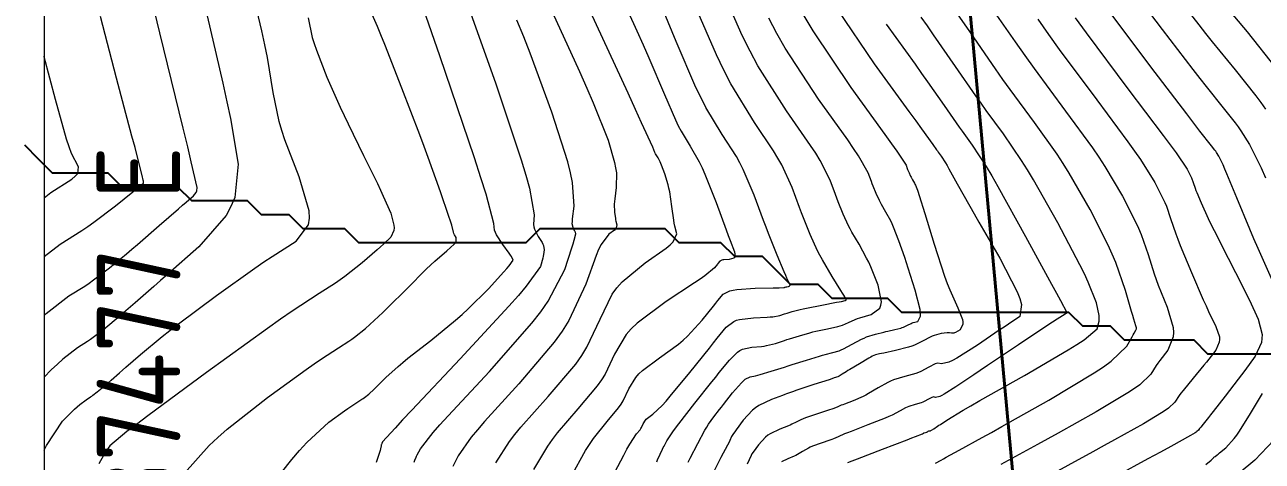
# Model space of a CAD drawing. Header units: millimetres. Extents: x 837475 to 838477, y 1189012 to 1191015.
# Drawn here: x 837475.1 to 837564, y 1190038.4 to 1190069.8 of the extents above; entities that cross this region are included whole.
import ezdxf

# ---------------------------------------------------------------- set-up
doc = ezdxf.new("R2010")
doc.units = ezdxf.units.MM
doc.header["$LTSCALE"] = 0.3
for name, color, linetype, lineweight in [('COORD', 253, 'Continuous', 20), ('CORREDORVIA', 94, 'Continuous', 40), ('DRENAJE', 5, 'Continuous', 25)]:
    doc.layers.add(name, color=color, linetype=linetype, lineweight=lineweight)
for name, color, linetype, lineweight, true_color in [('COTAS 10', 7, 'Continuous', 9, 0x6e3e2d), ('COTAS INT', 7, 'Continuous', 5, 0x9fa19f), ('Escorrentias', 7, 'Continuous', 25, 0x00a8ad)]:
    doc.layers.add(name, color=color, linetype=linetype, lineweight=lineweight, true_color=true_color)
doc.styles.get("Standard").update_dxf_attribs({"font": 'isocp2.shx', "bigfont": '@extfont2.shx'})

msp = doc.modelspace()

# ---------------------------------------------------------------- linework, layer by layer
at = {"layer": 'COORD'}
msp.add_lwpolyline([(837476.514, 1189013.872), (838476.514, 1189013.872), (838476.514, 1191013.872), (837476.514, 1191013.872)], close=True, dxfattribs=at)
at = {"layer": 'CORREDORVIA'}
msp.add_lwpolyline([(837918.48, 1189883.493), (837925.042, 1189453.383), (837902.497, 1189217.712), (837593.191, 1189234.399), (837666.017, 1189670.117), (837623.316, 1189818.024), (837548.503, 1190011.455), (837506.88, 1190461.595), (837936.282, 1190278.252), (837938.054, 1190355.403), (837933.054, 1190517.446), (837913.685, 1190646.739), (837916.913, 1190801.892), (837910.676, 1191000.965), (838213.029, 1190992.912), (838237.174, 1190821.339), (838237.001, 1190602.875), (838240.031, 1190437.198), (838238.102, 1190145.726), (838184.199, 1189898.277), (837758.842, 1190109.914), (837918.48, 1189883.493)], dxfattribs=at)
at = {"layer": 'COTAS 10'}
for points in [[(837520.512, 1190038.4), (837520.567, 1190038.544), (837520.751, 1190038.968), (837520.929, 1190039.325), (837520.98, 1190039.426), (837521.032, 1190039.529), (837521.226, 1190039.905), (837521.656, 1190040.552), (837521.857, 1190040.825), (837522.094, 1190041.138), (837523.245, 1190042.606), (837524.466, 1190044.137), (837524.747, 1190044.49), (837525.003, 1190044.811), (837525.722, 1190045.715), (837526.308, 1190046.283), (837526.481, 1190046.393), (837526.658, 1190046.482), (837527.335, 1190046.633), (837528.026, 1190046.685), (837528.211, 1190046.712), (837528.394, 1190046.745), (837529.034, 1190046.91), (837529.677, 1190047.117), (837529.862, 1190047.176), (837530.049, 1190047.236), (837530.752, 1190047.459), (837531.499, 1190047.673), (837531.714, 1190047.728), (837531.934, 1190047.78), (837532.76, 1190047.952), (837533.512, 1190048.12), (837533.686, 1190048.169), (837533.844, 1190048.22), (837534.29, 1190048.417), (837534.748, 1190048.628), (837534.914, 1190048.688), (837535.098, 1190048.749), (837535.902, 1190048.977), (837536.536, 1190049.443), (837536.612, 1190049.654), (837536.645, 1190049.901), (837536.405, 1190051.088), (837535.877, 1190052.402), (837535.729, 1190052.728), (837535.579, 1190053.037), (837535.033, 1190054.019), (837534.523, 1190054.885), (837534.397, 1190055.121), (837534.277, 1190055.355), (837533.895, 1190056.19), (837533.545, 1190057.065), (837533.445, 1190057.325), (837533.342, 1190057.593), (837532.959, 1190058.622), (837532.239, 1190060.041), (837531.924, 1190060.555), (837531.559, 1190061.12), (837529.825, 1190063.596), (837527.773, 1190066.843), (837527.209, 1190067.895), (837526.646, 1190069.012), (837524.625, 1190073.596)], [(837512.469, 1190071.885), (837514.958, 1190066.426), (837515.486, 1190065.23), (837515.944, 1190064.173), (837517.017, 1190061.495), (837517.482, 1190059.889), (837517.557, 1190059.506), (837517.609, 1190059.151), (837517.604, 1190058.093), (837517.489, 1190057.283), (837517.472, 1190057.085), (837517.462, 1190056.898), (837517.478, 1190056.317), (837517.539, 1190055.869), (837517.556, 1190055.767), (837517.573, 1190055.673), (837517.638, 1190055.414), (837517.593, 1190055.191), (837517.54, 1190055.121), (837517.471, 1190055.046), (837517.076, 1190054.746), (837516.513, 1190053.999), (837516.337, 1190053.643), (837516.152, 1190053.222), (837515.413, 1190051.163), (837514.193, 1190048.555), (837513.705, 1190047.788), (837513.152, 1190047.002), (837510.611, 1190043.998), (837508.137, 1190041.303), (837507.625, 1190040.711), (837507.189, 1190040.186), (837506.24, 1190038.845), (837505.854, 1190038.073)], [(837564.936, 1190050.91), (837563.705, 1190053.711), (837563.397, 1190054.424), (837563.104, 1190055.109), (837562.163, 1190057.357), (837561.45, 1190059.074), (837561.301, 1190059.425), (837561.173, 1190059.721), (837560.881, 1190060.341), (837560.704, 1190060.618), (837560.647, 1190060.699), (837560.587, 1190060.781), (837560.341, 1190061.09), (837559.513, 1190062.151), (837559.085, 1190062.708), (837558.572, 1190063.379), (837556.001, 1190066.749), (837553.065, 1190070.67)], [(837495.47, 1190070.282), (837495.769, 1190068.876), (837495.904, 1190068.426), (837496.063, 1190067.95), (837496.826, 1190066.014), (837497.784, 1190063.872), (837498.066, 1190063.267), (837498.354, 1190062.656), (837499.456, 1190060.406), (837500.452, 1190058.378), (837500.675, 1190057.907), (837500.874, 1190057.476), (837501.401, 1190056.245), (837501.631, 1190055.39), (837501.644, 1190055.194), (837501.635, 1190055.017), (837501.416, 1190054.528), (837500.878, 1190054.02), (837500.667, 1190053.832), (837500.43, 1190053.623), (837499.35, 1190052.694), (837498.113, 1190051.709), (837497.777, 1190051.463), (837497.444, 1190051.23), (837496.263, 1190050.489), (837494.316, 1190049.216), (837493.499, 1190048.648), (837492.562, 1190047.987), (837488.176, 1190044.821), (837483.965, 1190041.716), (837483.139, 1190041.093), (837482.46, 1190040.573), (837481.235, 1190039.552), (837480.953, 1190039.139), (837480.869, 1190039.004), (837480.783, 1190038.858), (837480.448, 1190038.256)], [(837534.229, 1190038.349), (837534.549, 1190038.477), (837534.923, 1190038.625), (837536.729, 1190039.318), (837538.482, 1190039.986), (837538.823, 1190040.117), (837539.102, 1190040.226), (837539.586, 1190040.427), (837539.665, 1190040.472), (837539.689, 1190040.483), (837539.713, 1190040.492), (837539.807, 1190040.521), (837539.897, 1190040.547), (837539.919, 1190040.555), (837539.94, 1190040.564), (837540.005, 1190040.599), (837540.057, 1190040.626), (837540.068, 1190040.63), (837540.079, 1190040.632), (837540.111, 1190040.625), (837540.172, 1190040.638), (837540.201, 1190040.653), (837540.236, 1190040.672), (837540.408, 1190040.781), (837540.677, 1190040.962), (837540.773, 1190041.026), (837540.878, 1190041.097), (837541.338, 1190041.403), (837542.51, 1190042.106), (837543.065, 1190042.426), (837543.72, 1190042.801), (837546.916, 1190044.611), (837550.059, 1190046.442), (837550.679, 1190046.83), (837551.192, 1190047.166), (837552.141, 1190047.952), (837552.283, 1190048.511), (837552.286, 1190048.704), (837552.273, 1190048.915), (837552.097, 1190049.814), (837551.501, 1190051.308), (837551.224, 1190051.893), (837550.898, 1190052.552), (837549.318, 1190055.551), (837547.563, 1190058.653), (837547.128, 1190059.377), (837546.714, 1190060.042), (837545.404, 1190061.957), (837544.166, 1190063.631), (837543.798, 1190064.144), (837543.418, 1190064.68), (837541.957, 1190066.792), (837540.39, 1190069.062), (837539.944, 1190069.696), (837539.492, 1190070.333)], [(837476.514, 1190057.362), (837477.008, 1190057.73), (837478.501, 1190058.703), (837478.751, 1190058.917), (837478.929, 1190059.107), (837478.984, 1190059.593), (837478.484, 1190060.533), (837478.312, 1190061.009), (837478.126, 1190061.579), (837477.337, 1190064.417), (837476.529, 1190067.475), (837476.514, 1190067.53)], [(837559.947, 1190038.22), (837560.328, 1190038.537), (837560.46, 1190038.674), (837560.491, 1190038.704), (837560.519, 1190038.729), (837560.601, 1190038.789), (837560.76, 1190038.907), (837560.837, 1190038.968), (837560.927, 1190039.043), (837561.373, 1190039.417), (837561.973, 1190040.072), (837562.16, 1190040.323), (837562.357, 1190040.605), (837563.146, 1190041.876), (837564.013, 1190043.315)]]:
    msp.add_lwpolyline(points, dxfattribs=at)
at = {"layer": 'COTAS INT'}
for points in [[(837476.514, 1190048.918), (837476.658, 1190049.048), (837478.287, 1190050.31), (837479.436, 1190051.025), (837479.752, 1190051.24), (837480.068, 1190051.462), (837481.2, 1190052.327), (837482.434, 1190053.347), (837482.813, 1190053.667), (837483.209, 1190054.004), (837484.777, 1190055.359), (837486.172, 1190056.578), (837486.46, 1190056.829), (837486.705, 1190057.043), (837487.233, 1190057.506), (837487.427, 1190057.73), (837487.462, 1190057.793), (837487.488, 1190057.858), (837487.513, 1190058.095), (837487.084, 1190059.945), (837486.824, 1190061.026), (837486.502, 1190062.353), (837484.83, 1190069.202), (837483.139, 1190076.146)], [(837491.971, 1190035.653), (837494.296, 1190038.581), (837494.854, 1190039.224), (837495.376, 1190039.794), (837496.951, 1190041.243), (837498.082, 1190042.06), (837498.323, 1190042.23), (837498.534, 1190042.377), (837499.036, 1190042.705), (837499.341, 1190042.896), (837499.427, 1190042.956), (837499.513, 1190043.019), (837499.832, 1190043.274), (837500.217, 1190043.621), (837500.345, 1190043.744), (837500.482, 1190043.877), (837501.056, 1190044.452), (837501.936, 1190045.257), (837502.267, 1190045.535), (837502.635, 1190045.837), (837504.278, 1190047.126), (837506.065, 1190048.574), (837506.524, 1190048.976), (837506.967, 1190049.378), (837508.436, 1190050.833), (837509.537, 1190052.033), (837509.747, 1190052.274), (837509.917, 1190052.475), (837510.188, 1190052.873), (837510.079, 1190053.134), (837510.008, 1190053.249), (837509.919, 1190053.382), (837509.454, 1190054.016), (837509.002, 1190054.706), (837508.922, 1190054.874), (837508.862, 1190055.031), (837508.808, 1190055.517), (837508.258, 1190057.619), (837507.885, 1190058.795), (837507.416, 1190060.229), (837504.923, 1190067.556), (837502.383, 1190074.872)], [(837476.514, 1190039.247), (837476.684, 1190039.576), (837477.844, 1190041.315), (837478.707, 1190042.179), (837478.899, 1190042.36), (837479.071, 1190042.515), (837479.524, 1190042.866), (837479.843, 1190043.065), (837479.931, 1190043.124), (837480.019, 1190043.186), (837480.334, 1190043.427), (837480.677, 1190043.71), (837480.782, 1190043.799), (837480.892, 1190043.893), (837481.328, 1190044.269), (837481.934, 1190044.801), (837482.151, 1190044.992), (837482.39, 1190045.202), (837483.433, 1190046.121), (837484.99, 1190047.402), (837485.553, 1190047.841), (837486.173, 1190048.316), (837488.892, 1190050.336), (837491.652, 1190052.308), (837492.299, 1190052.752), (837492.894, 1190053.153), (837494.621, 1190054.235), (837495.502, 1190055.429), (837495.565, 1190055.9), (837495.548, 1190056.433), (837494.835, 1190058.866), (837493.804, 1190061.518), (837493.587, 1190062.189), (837493.4, 1190062.832), (837492.974, 1190064.928), (837492.55, 1190067.436), (837492.365, 1190068.341), (837492.151, 1190069.336), (837491.131, 1190073.687)], [(837517.088, 1190073.717), (837519.085, 1190069.353), (837519.538, 1190068.341), (837519.947, 1190067.415), (837521.064, 1190064.781), (837521.853, 1190062.946), (837522.056, 1190062.525), (837522.253, 1190062.141), (837522.906, 1190061.064), (837523.563, 1190059.937), (837523.762, 1190059.521), (837523.968, 1190059.06), (837524.772, 1190057.02), (837525.492, 1190055.058), (837525.644, 1190054.647), (837525.776, 1190054.293), (837526.085, 1190053.49), (837526.136, 1190053.143), (837526.105, 1190053.075), (837526.055, 1190053.021), (837525.714, 1190052.928), (837525.326, 1190052.905), (837525.246, 1190052.894), (837525.18, 1190052.881), (837525.041, 1190052.819), (837524.905, 1190052.649), (837524.86, 1190052.592), (837524.649, 1190052.328), (837523.967, 1190051.768), (837523.624, 1190051.525), (837523.215, 1190051.244), (837521.183, 1190049.911), (837519.114, 1190048.371), (837518.681, 1190047.959), (837518.31, 1190047.554), (837517.475, 1190046.146), (837516.803, 1190044.71), (837516.534, 1190044.288), (837516.23, 1190043.855), (837514.831, 1190042.201), (837513.35, 1190040.484), (837512.994, 1190040.011), (837512.661, 1190039.539), (837511.654, 1190037.844)], [(837540.525, 1190038.319), (837540.925, 1190038.532), (837541.097, 1190038.625), (837541.294, 1190038.731), (837542.223, 1190039.236), (837543.881, 1190040.152), (837544.537, 1190040.519), (837545.279, 1190040.934), (837548.67, 1190042.839), (837551.932, 1190044.786), (837552.593, 1190045.228), (837553.148, 1190045.627), (837554.276, 1190046.716), (837554.644, 1190047.385), (837554.72, 1190047.52), (837554.784, 1190047.632), (837554.922, 1190047.853), (837554.961, 1190047.947), (837554.962, 1190047.979), (837554.96, 1190048.013), (837554.916, 1190048.158), (837554.762, 1190048.647), (837554.689, 1190048.898), (837554.602, 1190049.198), (837554.182, 1190050.701), (837553.484, 1190052.706), (837553.223, 1190053.323), (837552.933, 1190053.967), (837551.64, 1190056.518), (837550.123, 1190059.135), (837549.691, 1190059.821), (837549.255, 1190060.49), (837547.638, 1190062.766), (837545.887, 1190065.132), (837545.367, 1190065.857), (837544.831, 1190066.613), (837542.766, 1190069.599), (837540.819, 1190072.441)], [(837554.467, 1190072.557), (837556.81, 1190069.429), (837559.002, 1190066.571), (837559.501, 1190065.93), (837559.953, 1190065.353), (837561.194, 1190063.813), (837562.053, 1190062.733), (837562.264, 1190062.446), (837562.463, 1190062.165), (837563.085, 1190061.194), (837563.903, 1190059.514), (837564.227, 1190058.786)], [(837514.361, 1190037.343), (837515.398, 1190039.216), (837515.679, 1190039.661), (837515.957, 1190040.075), (837516.941, 1190041.303), (837517.769, 1190042.281), (837517.949, 1190042.538), (837518.108, 1190042.788), (837518.505, 1190043.637), (837519, 1190044.471), (837519.22, 1190044.711), (837519.476, 1190044.954), (837520.7, 1190045.865), (837522.059, 1190046.851), (837522.4, 1190047.141), (837522.725, 1190047.438), (837523.772, 1190048.575), (837524.577, 1190049.584), (837524.75, 1190049.801), (837524.901, 1190049.991), (837525.268, 1190050.451), (837525.759, 1190050.687), (837525.989, 1190050.734), (837526.26, 1190050.775), (837527.578, 1190050.86), (837528.859, 1190050.891), (837529.107, 1190050.897), (837529.307, 1190050.904), (837529.645, 1190050.919), (837529.68, 1190050.931), (837529.7, 1190050.937), (837529.738, 1190050.949), (837529.797, 1190050.964), (837529.82, 1190050.969), (837529.847, 1190050.975), (837529.966, 1190050.998), (837530.062, 1190051.045), (837530.073, 1190051.065), (837530.078, 1190051.088), (837530.039, 1190051.199), (837529.854, 1190051.591), (837529.767, 1190051.792), (837529.664, 1190052.033), (837529.163, 1190053.237), (837528.542, 1190054.79), (837528.363, 1190055.251), (837528.181, 1190055.726), (837527.501, 1190057.554), (837526.725, 1190059.387), (837526.482, 1190059.865), (837526.228, 1190060.331), (837525.212, 1190061.908), (837524.04, 1190063.839), (837523.688, 1190064.529), (837523.324, 1190065.285), (837521.908, 1190068.575), (837520.469, 1190072.083)], [(837517.068, 1190036.842), (837518.134, 1190038.893), (837518.363, 1190039.311), (837518.564, 1190039.665), (837519.051, 1190040.404), (837519.307, 1190040.708), (837519.363, 1190040.788), (837519.413, 1190040.865), (837519.536, 1190041.129), (837519.69, 1190041.388), (837519.758, 1190041.462), (837519.837, 1190041.537), (837520.217, 1190041.82), (837520.904, 1190042.458), (837521.176, 1190042.756), (837521.484, 1190043.109), (837522.895, 1190044.823), (837524.295, 1190046.576), (837524.595, 1190046.953), (837524.858, 1190047.283), (837525.495, 1190048.083), (837526.033, 1190048.485), (837526.235, 1190048.564), (837526.459, 1190048.629), (837527.457, 1190048.746), (837528.443, 1190048.788), (837528.659, 1190048.805), (837528.851, 1190048.824), (837529.34, 1190048.915), (837529.678, 1190049.024), (837529.776, 1190049.055), (837529.875, 1190049.086), (837530.245, 1190049.204), (837530.803, 1190049.348), (837531.02, 1190049.396), (837531.264, 1190049.447), (837532.372, 1190049.663), (837533.408, 1190049.856), (837533.607, 1190049.894), (837533.768, 1190049.924), (837534.03, 1190049.978), (837534.048, 1190049.986), (837534.054, 1190049.988), (837534.061, 1190049.99), (837534.092, 1190049.999), (837534.117, 1190050.017), (837534.12, 1190050.025), (837534.121, 1190050.035), (837534.112, 1190050.08), (837533.946, 1190050.362), (837533.848, 1190050.52), (837533.728, 1190050.713), (837533.108, 1190051.701), (837532.401, 1190052.902), (837532.225, 1190053.23), (837532.058, 1190053.555), (837531.529, 1190054.714), (837531.044, 1190055.928), (837530.904, 1190056.288), (837530.762, 1190056.659), (837530.23, 1190058.088), (837529.482, 1190059.714), (837529.203, 1190060.21), (837528.894, 1190060.726), (837527.518, 1190062.752), (837525.828, 1190065.538), (837525.32, 1190066.532), (837524.794, 1190067.623), (837522.752, 1190072.369)], [(837543.575, 1190072.406), (837546.243, 1190068.547), (837546.936, 1190067.57), (837547.609, 1190066.632), (837549.871, 1190063.575), (837551.795, 1190060.938), (837552.255, 1190060.265), (837552.682, 1190059.617), (837553.962, 1190057.486), (837554.896, 1190055.643), (837555.106, 1190055.178), (837555.294, 1190054.732), (837555.798, 1190053.284), (837556.229, 1190051.901), (837556.371, 1190051.497), (837556.523, 1190051.082), (837557.157, 1190049.508), (837557.591, 1190048.039), (837557.618, 1190047.692), (837557.604, 1190047.371), (837557.217, 1190046.425), (837556.632, 1190045.689), (837556.494, 1190045.499), (837556.366, 1190045.316), (837555.99, 1190044.705), (837555.199, 1190043.942), (837554.81, 1190043.662), (837554.348, 1190043.353), (837552.062, 1190041.989), (837549.331, 1190040.461), (837548.587, 1190040.048), (837547.849, 1190039.64), (837545.228, 1190038.203)], [(837557.618, 1190072.108), (837559.432, 1190069.764), (837559.916, 1190069.152), (837560.393, 1190068.556), (837562.047, 1190066.537), (837563.519, 1190064.684), (837563.881, 1190064.193), (837564.222, 1190063.711)], [(837560.832, 1190071.758), (837562.9, 1190069.261), (837564.986, 1190066.636)], [(837487.98, 1190071.444), (837489.359, 1190065.578), (837489.647, 1190064.249), (837489.895, 1190063.048), (837490.453, 1190059.775), (837490.199, 1190057.381), (837489.934, 1190056.733), (837489.585, 1190056.093), (837487.624, 1190053.835), (837485.396, 1190051.871), (837484.879, 1190051.416), (837484.405, 1190050.999), (837483.052, 1190049.814), (837482.051, 1190048.949), (837481.798, 1190048.733), (837481.555, 1190048.528), (837480.767, 1190047.877), (837480.043, 1190047.324), (837479.842, 1190047.182), (837479.64, 1190047.045), (837478.905, 1190046.588), (837477.864, 1190045.782), (837477.469, 1190045.424), (837477.027, 1190045.008), (837476.514, 1190044.494)], [(837486.603, 1190037.602), (837488.378, 1190039.577), (837488.997, 1190040.159), (837489.67, 1190040.755), (837492.563, 1190043.032), (837495.322, 1190045.023), (837495.911, 1190045.439), (837496.425, 1190045.796), (837497.65, 1190046.597), (837498.392, 1190047.063), (837498.602, 1190047.21), (837498.813, 1190047.364), (837499.591, 1190047.984), (837500.528, 1190048.832), (837500.841, 1190049.13), (837501.176, 1190049.455), (837502.575, 1190050.859), (837503.956, 1190052.235), (837504.279, 1190052.543), (837504.577, 1190052.82), (837505.438, 1190053.557), (837505.964, 1190054.026), (837506.049, 1190054.134), (837506.11, 1190054.233), (837506.112, 1190054.511), (837505.981, 1190054.701), (837505.957, 1190054.745), (837505.939, 1190054.784), (837505.918, 1190054.893), (837505.782, 1190055.387), (837505.691, 1190055.67), (837505.577, 1190056.015), (837504.971, 1190057.788), (837504.088, 1190060.26), (837503.798, 1190061.045), (837503.489, 1190061.874), (837502.21, 1190065.235), (837500.978, 1190068.369), (837500.698, 1190069.055), (837500.445, 1190069.663), (837499.756, 1190071.202)], [(837506.903, 1190071.305), (837508.954, 1190065.535), (837510.765, 1190060.08), (837511.099, 1190058.974), (837511.36, 1190058.043), (837511.698, 1190056.141), (837511.66, 1190055.44), (837511.684, 1190055.266), (837511.723, 1190055.1), (837511.986, 1190054.575), (837512.274, 1190054.145), (837512.329, 1190054.039), (837512.372, 1190053.94), (837512.435, 1190053.631), (837512.386, 1190053.283), (837512.359, 1190053.16), (837512.325, 1190053.025), (837512.152, 1190052.438), (837511.139, 1190051.015), (837510.576, 1190050.353), (837509.89, 1190049.575), (837506.391, 1190045.795), (837502.923, 1190042.122), (837502.256, 1190041.411), (837501.716, 1190040.832), (837500.826, 1190039.847), (837500.764, 1190039.723), (837500.755, 1190039.703), (837500.733, 1190039.655), (837500.725, 1190039.62), (837500.723, 1190039.609), (837500.723, 1190039.598), (837500.725, 1190039.55), (837500.673, 1190039.336), (837500.638, 1190039.219), (837500.595, 1190039.078), (837500.366, 1190038.359)], [(837508.947, 1190038.344), (837509.925, 1190039.862), (837510.31, 1190040.361), (837510.743, 1190040.894), (837512.721, 1190043.1), (837514.691, 1190045.428), (837515.12, 1190046.038), (837515.498, 1190046.633), (837516.444, 1190048.655), (837517.315, 1190050.442), (837517.646, 1190050.889), (837518.016, 1190051.315), (837519.677, 1190052.679), (837521.19, 1190053.748), (837521.467, 1190053.987), (837521.682, 1190054.202), (837521.946, 1190054.773), (837521.809, 1190055.324), (837521.771, 1190055.526), (837521.733, 1190055.75), (837521.597, 1190056.738), (837521.438, 1190057.785), (837521.385, 1190058.046), (837521.328, 1190058.295), (837521.093, 1190059.089), (837520.859, 1190059.697), (837520.803, 1190059.827), (837520.752, 1190059.942), (837520.6, 1190060.22), (837520.465, 1190060.442), (837520.424, 1190060.521), (837520.382, 1190060.608), (837520.22, 1190060.986), (837519.425, 1190062.747), (837518.985, 1190063.705), (837518.45, 1190064.868), (837515.721, 1190070.767)], [(837533.453, 1190070.894), (837536.129, 1190066.968), (837538.619, 1190063.56), (837539.117, 1190062.876), (837539.532, 1190062.305), (837540.34, 1190061.179), (837540.593, 1190060.812), (837540.659, 1190060.719), (837540.723, 1190060.63), (837540.938, 1190060.34), (837541.238, 1190059.875), (837541.355, 1190059.675), (837541.487, 1190059.446), (837542.089, 1190058.362), (837542.983, 1190056.763), (837543.299, 1190056.208), (837543.646, 1190055.605), (837545.147, 1190053.023), (837546.399, 1190050.617), (837546.588, 1190050.125), (837546.709, 1190049.709), (837546.579, 1190048.834), (837545.765, 1190048.288), (837545.454, 1190048.08), (837545.107, 1190047.846), (837543.546, 1190046.792), (837542.054, 1190045.843), (837541.75, 1190045.675), (837541.494, 1190045.549), (837540.965, 1190045.433), (837540.69, 1190045.491), (837540.595, 1190045.474), (837540.491, 1190045.442), (837540.047, 1190045.204), (837539.479, 1190044.898), (837539.297, 1190044.823), (837539.105, 1190044.751), (837538.323, 1190044.526), (837537.51, 1190044.28), (837537.298, 1190044.195), (837537.092, 1190044.103), (837536.399, 1190043.711), (837535.727, 1190043.303), (837535.535, 1190043.201), (837535.341, 1190043.104), (837534.618, 1190042.793), (837534, 1190042.556), (837533.872, 1190042.505), (837533.762, 1190042.462), (837533.522, 1190042.358), (837533.226, 1190042.244), (837533.081, 1190042.193), (837532.909, 1190042.134), (837532.061, 1190041.852), (837531.2, 1190041.556), (837531.019, 1190041.489), (837530.864, 1190041.427), (837530.513, 1190041.257), (837530.219, 1190041.101), (837530.1, 1190041.049), (837529.964, 1190040.993), (837529.336, 1190040.758), (837528.654, 1190040.427), (837528.485, 1190040.311), (837528.323, 1190040.184), (837527.809, 1190039.636), (837527.425, 1190039.096), (837527.346, 1190038.973), (837527.279, 1190038.863), (837527.136, 1190038.561), (837527.003, 1190038.228)], [(837476.514, 1190053.138), (837477.669, 1190054.032), (837479.232, 1190055.005), (837479.663, 1190055.298), (837480.092, 1190055.6), (837481.633, 1190056.777), (837482.874, 1190057.782), (837483.114, 1190057.977), (837483.309, 1190058.135), (837483.64, 1190058.405), (837483.652, 1190058.51), (837483.646, 1190058.564), (837483.636, 1190058.629), (837483.565, 1190058.955), (837483.224, 1190060.269), (837483.043, 1190060.958), (837482.824, 1190061.787), (837481.721, 1190065.952), (837480.553, 1190070.37)], [(837503.1, 1190038.376), (837503.137, 1190038.525), (837503.228, 1190038.731), (837503.268, 1190038.814), (837503.314, 1190038.909), (837503.533, 1190039.346), (837504.452, 1190040.509), (837504.94, 1190041.061), (837505.53, 1190041.712), (837508.501, 1190044.896), (837511.541, 1190048.351), (837512.173, 1190049.173), (837512.715, 1190049.937), (837513.914, 1190052.211), (837514.403, 1190053.755), (837514.497, 1190054.059), (837514.572, 1190054.309), (837514.694, 1190054.764), (837514.669, 1190054.885), (837514.653, 1190054.924), (837514.631, 1190054.965), (837514.519, 1190055.133), (837514.444, 1190055.494), (837514.447, 1190055.658), (837514.459, 1190055.848), (837514.589, 1190056.765), (837514.461, 1190058.467), (837514.312, 1190059.152), (837514.114, 1190059.93), (837512.986, 1190063.515), (837511.424, 1190067.739), (837510.952, 1190068.92), (837510.463, 1190070.106)], [(837522.762, 1190038.384), (837522.908, 1190038.671), (837523.454, 1190039.733), (837523.97, 1190040.683), (837524.097, 1190040.9), (837524.218, 1190041.098), (837524.597, 1190041.647), (837525.008, 1190042.163), (837525.149, 1190042.34), (837525.301, 1190042.532), (837525.949, 1190043.347), (837526.583, 1190044.082), (837526.727, 1190044.222), (837526.857, 1190044.336), (837527.214, 1190044.519), (837527.609, 1190044.582), (837527.764, 1190044.62), (837527.938, 1190044.666), (837528.729, 1190044.906), (837529.676, 1190045.21), (837529.948, 1190045.297), (837530.224, 1190045.385), (837531.259, 1190045.714), (837532.195, 1190045.999), (837532.409, 1190046.06), (837532.604, 1190046.114), (837533.148, 1190046.242), (837533.616, 1190046.383), (837533.764, 1190046.445), (837533.92, 1190046.516), (837534.549, 1190046.856), (837535.218, 1190047.211), (837535.4, 1190047.293), (837535.579, 1190047.367), (837536.214, 1190047.574), (837536.807, 1190047.72), (837536.961, 1190047.756), (837537.111, 1190047.791), (837537.612, 1190047.899), (837538.036, 1190048.005), (837538.137, 1190048.039), (837538.231, 1190048.073), (837538.51, 1190048.213), (837538.768, 1190048.345), (837538.848, 1190048.375), (837538.932, 1190048.402), (837539.268, 1190048.477), (837539.458, 1190048.856), (837539.449, 1190049.074), (837539.414, 1190049.342), (837539.068, 1190050.718), (837538.574, 1190052.296), (837538.445, 1190052.69), (837538.32, 1190053.066), (837537.898, 1190054.27), (837537.512, 1190055.246), (837537.409, 1190055.478), (837537.308, 1190055.694), (837536.958, 1190056.337), (837536.646, 1190056.867), (837536.569, 1190057.012), (837536.495, 1190057.156), (837536.262, 1190057.667), (837536.047, 1190058.203), (837535.985, 1190058.362), (837535.923, 1190058.526), (837535.688, 1190059.156), (837534.996, 1190060.369), (837534.645, 1190060.899), (837534.224, 1190061.514), (837532.131, 1190064.441), (837529.742, 1190068.09), (837529.136, 1190069.161), (837528.554, 1190070.258)], [(837531.064, 1190070.427), (837531.712, 1190069.336), (837534.437, 1190065.285), (837536.89, 1190061.909), (837537.366, 1190061.244), (837537.753, 1190060.696), (837538.417, 1190059.69), (837538.503, 1190059.459), (837538.526, 1190059.399), (837538.549, 1190059.34), (837538.628, 1190059.144), (837538.713, 1190058.956), (837538.74, 1190058.903), (837538.769, 1190058.85), (837538.883, 1190058.655), (837539.012, 1190058.419), (837539.049, 1190058.34), (837539.087, 1190058.255), (837539.229, 1190057.896), (837539.503, 1190057.062), (837539.624, 1190056.677), (837539.765, 1190056.225), (837540.438, 1190054.035), (837541.184, 1190051.734), (837541.371, 1190051.212), (837541.549, 1190050.741), (837542.123, 1190049.452), (837542.463, 1190048.627), (837542.495, 1190048.447), (837542.5, 1190048.288), (837542.29, 1190047.89), (837541.962, 1190047.691), (837541.892, 1190047.658), (837541.832, 1190047.635), (837541.687, 1190047.632), (837541.52, 1190047.664), (837541.445, 1190047.664), (837541.357, 1190047.659), (837540.937, 1190047.607), (837540.433, 1190047.479), (837540.293, 1190047.426), (837540.153, 1190047.365), (837539.643, 1190047.084), (837539.028, 1190046.776), (837538.821, 1190046.7), (837538.598, 1190046.626), (837537.662, 1190046.391), (837536.808, 1190046.217), (837536.638, 1190046.182), (837536.495, 1190046.152), (837536.219, 1190046.092), (837535.988, 1190045.979), (837535.874, 1190045.917), (837535.738, 1190045.84), (837535.069, 1190045.449), (837534.384, 1190045.041), (837534.238, 1190044.953), (837534.112, 1190044.876), (837533.816, 1190044.69), (837533.674, 1190044.596), (837533.644, 1190044.577), (837533.619, 1190044.562), (837533.562, 1190044.53), (837533.538, 1190044.521), (837533.534, 1190044.519), (837533.529, 1190044.518), (837533.52, 1190044.514), (837533.253, 1190044.426), (837533.087, 1190044.371), (837532.88, 1190044.303), (837531.797, 1190043.949), (837530.711, 1190043.591), (837530.501, 1190043.521), (837530.33, 1190043.463), (837530.044, 1190043.361), (837529.829, 1190043.277), (837529.703, 1190043.231), (837529.548, 1190043.175), (837528.75, 1190042.889), (837527.837, 1190042.446), (837527.61, 1190042.291), (837527.394, 1190042.12), (837526.705, 1190041.387), (837526.203, 1190040.704), (837526.105, 1190040.566), (837526.025, 1190040.45), (837525.883, 1190040.215), (837525.749, 1190039.929), (837525.674, 1190039.781), (837525.583, 1190039.603), (837525.117, 1190038.71), (837524.573, 1190037.666)], [(837536.973, 1190069.811), (837539.056, 1190066.947), (837539.53, 1190066.286), (837539.961, 1190065.683), (837541.148, 1190063.986), (837542.006, 1190062.746), (837542.228, 1190062.432), (837542.444, 1190062.131), (837543.171, 1190061.148), (837544.174, 1190059.595), (837544.564, 1190058.933), (837545.003, 1190058.171), (837546.995, 1190054.584), (837548.854, 1190051.168), (837549.21, 1190050.514), (837549.496, 1190049.987), (837549.954, 1190049.137), (837549.958, 1190049.115), (837549.958, 1190049.105), (837549.955, 1190049.092), (837549.932, 1190049.072), (837549.919, 1190049.064), (837549.904, 1190049.055), (837549.827, 1190049.01), (837549.257, 1190048.639), (837548.931, 1190048.423), (837548.532, 1190048.159), (837546.483, 1190046.798), (837544.256, 1190045.314), (837543.745, 1190044.973), (837543.279, 1190044.661), (837541.977, 1190043.787), (837541.145, 1190043.258), (837540.976, 1190043.164), (837540.833, 1190043.094), (837540.538, 1190043.029), (837540.385, 1190043.061), (837540.332, 1190043.052), (837540.274, 1190043.034), (837540.026, 1190042.902), (837539.71, 1190042.731), (837539.608, 1190042.689), (837539.501, 1190042.649), (837539.065, 1190042.523), (837538.612, 1190042.386), (837538.494, 1190042.339), (837538.379, 1190042.287), (837537.992, 1190042.069), (837537.414, 1190041.765), (837537.179, 1190041.659), (837536.912, 1190041.545), (837535.674, 1190041.055), (837534.462, 1190040.59), (837534.21, 1190040.491), (837533.996, 1190040.405), (837533.525, 1190040.202), (837533.199, 1190040.061), (837533.076, 1190040.015), (837532.939, 1190039.964), (837532.325, 1190039.755), (837531.688, 1190039.522), (837531.537, 1190039.457), (837531.397, 1190039.391), (837530.981, 1190039.153), (837530.609, 1190038.926), (837530.496, 1190038.868), (837530.379, 1190038.812), (837529.921, 1190038.626), (837529.471, 1190038.408)], [(837547.865, 1190070.174), (837548.646, 1190069.075), (837549.416, 1190068.005), (837552.104, 1190064.383), (837554.335, 1190061.385), (837554.818, 1190060.709), (837555.242, 1190060.099), (837556.284, 1190058.453), (837556.859, 1190057.319), (837556.988, 1190057.033), (837557.104, 1190056.758), (837557.414, 1190055.867), (837557.781, 1190054.778), (837557.933, 1190054.379), (837558.106, 1190053.937), (837558.914, 1190051.99), (837559.758, 1190050.045), (837559.955, 1190049.605), (837560.136, 1190049.207), (837560.657, 1190048.124), (837560.91, 1190047.372), (837560.922, 1190047.182), (837560.909, 1190047), (837560.655, 1190046.411), (837560.151, 1190045.779), (837559.981, 1190045.57), (837559.798, 1190045.347), (837559.026, 1190044.418), (837558.301, 1190043.531), (837558.147, 1190043.334), (837558.014, 1190043.157), (837557.704, 1190042.695), (837557.251, 1190042.257), (837557.028, 1190042.097), (837556.763, 1190041.92), (837555.454, 1190041.139), (837553.383, 1190039.988), (837552.637, 1190039.577), (837551.817, 1190039.127), (837548.232, 1190037.171)], [(837550.555, 1190070.288), (837551.346, 1190069.199), (837554.337, 1190065.192), (837556.876, 1190061.833), (837557.381, 1190061.153), (837557.801, 1190060.581), (837558.607, 1190059.42), (837558.822, 1190058.995), (837558.871, 1190058.887), (837558.914, 1190058.784), (837559.03, 1190058.45), (837559.168, 1190058.042), (837559.225, 1190057.892), (837559.29, 1190057.727), (837559.593, 1190056.996), (837560.11, 1190055.879), (837560.31, 1190055.47), (837560.535, 1190055.017), (837561.553, 1190053.019), (837562.6, 1190050.962), (837562.843, 1190050.471), (837563.066, 1190050.015), (837563.703, 1190048.654), (837563.976, 1190047.554), (837563.97, 1190047.261), (837563.928, 1190046.975), (837563.478, 1190045.985), (837562.732, 1190044.963), (837562.503, 1190044.657), (837562.264, 1190044.34), (837561.319, 1190043.11), (837560.465, 1190042.015), (837560.283, 1190041.784), (837560.126, 1190041.584), (837559.753, 1190041.121), (837559.569, 1190040.896), (837559.53, 1190040.846), (837559.496, 1190040.801), (837559.417, 1190040.684), (837559.302, 1190040.573), (837559.246, 1190040.532), (837559.179, 1190040.487), (837558.847, 1190040.289), (837557.435, 1190039.515), (837556.688, 1190039.107), (837555.785, 1190038.615), (837551.237, 1190036.138)], [(837564.831, 1190039.954), (837563.454, 1190038.534), (837562.332, 1190037.593)]]:
    msp.add_lwpolyline(points, dxfattribs=at)
at = {"layer": 'DRENAJE'}
msp.add_polyline3d([(837476.123, 1190060.132, 0), (837475.124, 1190061.132, 0)], dxfattribs=at)
at = {"layer": 'Escorrentias'}
for points in [[(837553.097, 1190048.136, 0), (837551.098, 1190048.136, 0), (837550.098, 1190049.136, 0), (837538.102, 1190049.136, 0), (837537.103, 1190050.136, 0), (837533.104, 1190050.136, 0), (837532.105, 1190051.135, 0), (837530.105, 1190051.135, 0), (837529.106, 1190052.135, 0), (837528.106, 1190053.135, 0), (837526.107, 1190053.135, 0), (837525.107, 1190054.134, 0), (837522.108, 1190054.134, 0), (837521.108, 1190055.134, 0), (837512.111, 1190055.134, 0), (837511.112, 1190054.134, 0), (837499.116, 1190054.134, 0), (837498.116, 1190055.134, 0), (837495.117, 1190055.134, 0), (837494.117, 1190056.134, 0), (837492.118, 1190056.134, 0), (837491.118, 1190057.133, 0), (837487.12, 1190057.133, 0), (837486.12, 1190058.133, 0), (837482.121, 1190058.133, 0), (837481.122, 1190059.133, 0), (837477.123, 1190059.133, 0), (837476.123, 1190060.132, 0)], [(837575.09, 1190046.137, 0), (837560.095, 1190046.137, 0), (837559.095, 1190047.137, 0), (837554.097, 1190047.137, 0), (837553.097, 1190048.136, 0)]]:
    msp.add_polyline3d(points, dxfattribs=at)

# ---------------------------------------------------------------- texts
at = {"layer": 'COORD'}
msp.add_text('837477 E', height=6, rotation=90, dxfattribs=at).set_placement((837486.296, 1190030.551))

doc.saveas('drawing.dxf')
